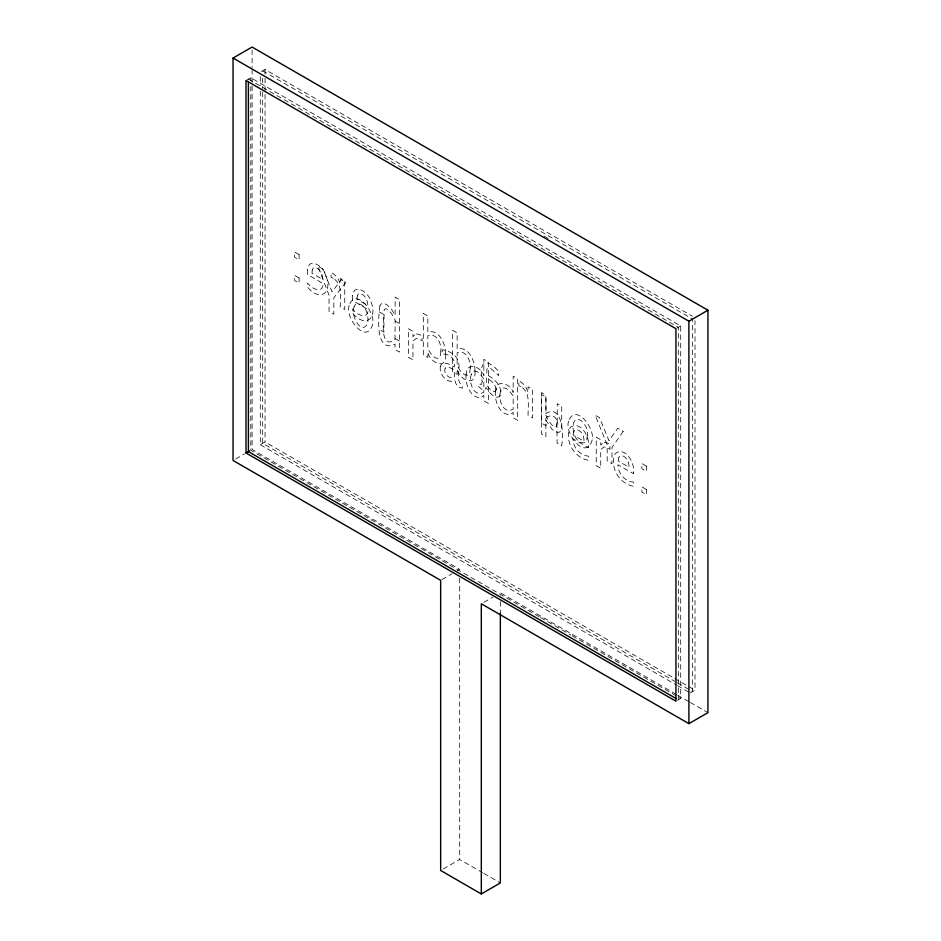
<?xml version="1.0" encoding="UTF-8"?>
<svg xmlns="http://www.w3.org/2000/svg" width="941" height="941" viewBox="0 0 941 941"><rect width="100%" height="100%" fill="white"/><g stroke="black" fill="none" stroke-linecap="round" stroke-linejoin="round"><path stroke-width="0.71" stroke-dasharray="4.71 3.53" d="M246.013 80.491L250.776 77.738L680.696 325.951L680.696 698.457L675.944 701.198M261.492 71.563L265.056 69.493L692.435 316.247M235.603 459.008L244.484 453.88M260.304 91.348L260.304 444.74L265.056 441.999L673.356 677.72M677.132 328.021L680.696 325.951M441.929 579.597L452.08 573.728M457.161 570.799L459.69 569.329L252.106 449.48L252.106 69.081M483.839 602.334L492.731 597.194M690.223 692.952L694.987 690.212L694.987 320.646M443.187 869.013L459.69 859.486L482.557 872.683M262.68 70.869L692.6 319.081L692.6 691.588L677.344 682.766M544.016 236.05L549.097 238.979M248.4 79.115L678.32 327.327L678.32 699.833M379.27 311.906L383.752 314.494C383.563 319.775 379.87 350.77 394.997 339.478L395.138 320.128L391.374 313.282L387.374 309.424A4.258 2.458 60 0 0 384.093 310.695L383.893 332.102L379.411 329.515M394.997 320.975L399.478 323.563M395.138 338.595L399.619 341.183M674.626 678.461L694.987 690.212M676.061 682.037L262.68 443.364L262.68 89.936M260.304 444.74L676.226 684.872M677.496 685.613L688.953 692.223M676.297 694.387L500.341 592.795L500.341 595.735M677.567 695.117L688.953 701.692M690.223 702.421L707.938 712.655M539.24 616.778L250.776 450.245L250.776 86.56M540.51 617.508L570.987 635.116M572.257 635.845L680.696 698.457M483.827 873.424L500.341 882.952M500.341 601.593L500.341 613.32M459.69 578.127L459.69 859.486M265.056 69.493L265.056 76.833M265.056 78.291L265.056 92.959M265.056 94.429L265.056 441.999M262.68 78.197L262.68 88.466M260.304 76.656L260.304 85.478M252.106 49.991L252.106 67.611M250.776 77.738L250.776 80.679M588.525 446.187L588.501 447.775L572.916 438.777C573.116 447.398 579.609 455.362 588.407 456.15L588.407 460.255C574.328 457.926 564.294 440.953 570.046 427.767C579.95 419.521 590.031 436.989 588.525 446.187M633.54 472.182L633.516 473.77L617.931 464.772C618.131 473.394 624.636 481.357 633.422 482.145L633.422 486.25C619.354 483.921 609.309 466.948 615.073 453.75C624.965 445.516 635.046 462.984 633.54 472.182M307.613 269.82L307.484 274.537L323.069 283.535C323.21 294.639 311.024 288.475 307.578 283.018L307.578 287.123C319.928 302.343 333.008 292.663 325.927 275.831C324.951 267.515 308.848 255.717 307.613 269.82M352.628 295.803L352.499 300.532L368.084 309.53C368.225 320.634 356.039 314.47 352.593 309.013L352.593 313.118C364.943 328.327 378.023 318.658 370.954 301.814C369.978 293.51 353.875 281.7 352.628 295.803M445.634 354.381C447.046 371.025 429.59 362.638 427.826 352.11L427.826 357.462L423.321 354.863L423.321 313.388L427.826 315.988L427.826 332.197C439.318 328.527 446.034 344.982 445.634 354.381M474.958 371.307C476.369 387.951 458.914 379.564 457.15 369.037L457.15 374.4L452.645 371.801L452.645 330.315L457.15 332.914L457.15 349.123C468.642 345.453 475.358 361.92 474.958 371.307M466.218 373.871C464.96 383.505 469.394 396.879 480.428 397.984L483.85 395.443L483.85 400.807L488.355 403.407L488.355 361.932L483.85 359.333L483.85 375.541C481.569 367.049 466.56 361.285 466.218 373.871M495.542 390.797C494.284 400.431 498.718 413.805 509.751 414.91L513.174 412.381L513.174 417.733L517.679 420.333L517.679 378.858L513.174 376.259L513.174 392.468C510.892 383.975 495.883 378.211 495.542 390.797M349.17 305.531C344.5 316.717 365.59 344.971 372.342 325.421C377.023 314.235 355.921 286.029 349.17 305.531M568.658 421.227C563.953 432.401 585.09 460.749 591.83 441.117C596.488 429.955 575.445 401.795 568.658 421.227M557.248 422.462L556.437 426.555L555.355 426.955L551.72 424.803L547.85 419.451L546.003 415.663L546.003 397.173L541.522 394.585L541.522 423.109L546.003 425.697L546.003 420.345L552.226 429.567L557.578 432.448L559.813 431.978L561.248 430.037L561.73 426.732L561.73 406.241L557.248 403.654L557.248 422.462M482.168 381.458L481.58 384.446L478.945 383.928L478.628 386.61L481.992 389.398A5.128 2.964 60 0 0 485.415 388.974L485.991 387.421L489.943 392.915L493.754 396.185L496.566 397.255L498.848 396.914L500.365 395.279C502.776 385.951 493.872 378.541 486.65 374.565L486.932 369.119L487.756 368.037L491.073 368.707L498.73 375.659L498.73 371.377C485.344 356.815 478.828 361.72 482.168 381.458M471.218 374.647C468.453 382.175 473.864 397.972 483.85 392.221L483.85 379.082C481.357 375.859 478.287 370.072 473.335 371.06L471.218 374.647M500.541 391.574C497.777 399.102 503.188 414.899 513.174 409.147L513.174 396.008C510.681 392.785 507.611 386.998 502.659 387.998L500.541 391.574M440.858 351.099L440.506 355.263L438.624 358.403L435.13 357.792L431.437 354.486L427.826 348.876L427.826 335.749C436.718 332.373 441.717 343.971 440.858 351.099M470.182 368.025L469.83 372.201L467.948 375.33L464.454 374.73L460.761 371.424L457.15 365.802L457.15 352.675C466.042 349.299 471.041 360.909 470.182 368.025M587.255 435.248L586.819 439.823L585.525 442.529C575.704 445.293 571.328 429.955 573.657 422.556C578.539 412.652 589.925 428.778 587.255 435.248M354.192 306.872C350.087 313.059 360.321 335.89 367.343 324.08C369.695 316.658 365.32 301.449 355.498 304.19L354.192 306.872M312.283 269.938L311.965 273.243L322.857 279.524C322.587 274.525 320.234 268.667 314.859 267.444L313.247 268.009L312.283 269.938M357.309 295.933L356.98 299.226L367.884 305.519C367.613 300.52 365.249 294.662 359.874 293.439L358.274 294.004L357.309 295.933M440.341 366.308C438.871 373.965 446.81 384.387 455.009 380.529L455.585 382.728A5.128 2.964 60 0 0 459.008 387.116L462.372 388.221L462.055 385.175C454.856 380.223 460.961 369.037 458.338 361.826C456.561 354.698 449.069 350.711 442.27 349.77L442.27 354.051C449.48 353.393 456.114 359.509 454.35 366.908C450.692 364.837 442.505 359.944 440.341 366.308M379.893 305.743C378.6 314 374.494 354.369 394.997 344.147L394.997 349.511L399.478 352.099L399.619 299.709L395.138 297.121L395.138 315.423L391.185 308.648L386.445 304.413L383.563 303.343L381.328 303.814L379.893 305.743M496.389 389.045L496.107 390.597L493.99 391.774L489.626 388.856L486.65 384.998L486.65 377.612L494.119 383.481L496.389 389.045M573.704 431.86L573.116 435.013L584.02 441.305C584.185 436.389 581.832 430.672 576.574 429.543L574.857 430.037L573.704 431.86M618.719 457.855L618.143 460.996L629.035 467.289C629.2 462.384 626.847 456.667 621.601 455.538L619.872 456.032L618.719 457.855M445.175 368.096C443.376 372.295 447.034 377.259 451.374 377.776L454.35 377.341L454.35 369.954L449.516 367.519L446.881 367.213L445.175 368.096M623.189 431.39L611.956 447.54L611.956 463.772L607.18 461.019L607.18 444.681L595.147 415.193L599.582 417.757L609.003 440.741L617.731 428.237L623.189 431.39M345.853 282.265L333.82 297.85L333.82 314.188L329.044 311.436L329.044 295.192L317.811 266.068L323.269 269.22L331.997 291.804L341.418 279.7L345.853 282.265M414.428 334.937L412.946 336.702L412.946 331.338L408.465 328.75L408.465 357.286L412.946 359.874L412.946 341.065L416.157 338.537L420.062 339.336L422.109 340.971L422.109 336.137L420.674 335.172A11.092 6.399 60 0 0 414.428 334.937M602.216 443.352L600.734 445.117L600.734 439.765L596.253 437.177L596.253 465.701L600.734 468.289L600.734 449.48L603.946 446.963L607.862 447.763L609.909 449.386L609.909 444.552L608.474 443.599A11.092 6.399 60 0 0 602.216 443.352M547.721 416.487L545.862 418.145L545.862 436.612L541.381 434.024L541.381 392.55L545.862 395.138L545.862 413.44C563.447 403.313 563.506 437.741 561.589 445.693L557.107 443.105L556.907 421.45A4.258 2.458 60 0 0 553.626 416.404L551.591 415.616L547.721 416.487M333.138 278.16L331.091 277.43L331.091 272.596L332.526 273.29A11.092 6.399 60 0 1 338.784 280.265L340.266 283.747L340.266 278.383L344.747 280.971L344.747 309.507L340.266 306.919C340.148 297.203 342.936 284.323 333.138 278.16M520.938 386.586L518.891 385.845L518.891 381.011L520.326 381.717A11.092 6.399 60 0 1 526.572 388.692L528.054 392.162L528.054 386.81L532.535 389.398L532.535 417.922L528.054 415.334C527.948 405.618 530.736 392.738 520.938 386.586M299.085 254.611L294.604 252.023L294.604 257.222L299.085 259.81L299.085 254.611M646.396 466.124L641.915 463.537L641.915 468.736L646.396 471.323L646.396 466.124M299.085 277.971L294.604 275.384L294.604 280.559L299.085 283.147L299.085 277.971M646.396 489.473L641.915 486.885L641.915 492.061L646.396 494.648L646.396 489.473"/><path stroke-width="1.41" d="M481.31 893.95L440.659 870.484L440.659 580.326L233.062 460.467L233.062 58.048L252.106 47.05L707.938 310.224L707.938 712.655L688.894 723.653L481.31 603.793L481.31 893.95L500.341 882.952L500.341 613.32M246.013 452.986L675.944 701.198L675.944 328.703L246.013 80.491L246.013 452.986L249.588 450.927M233.062 58.048L688.894 321.222L707.938 310.224M675.779 698.363L248.4 451.609L248.4 82.043M688.894 321.222L688.894 723.653"/></g></svg>
